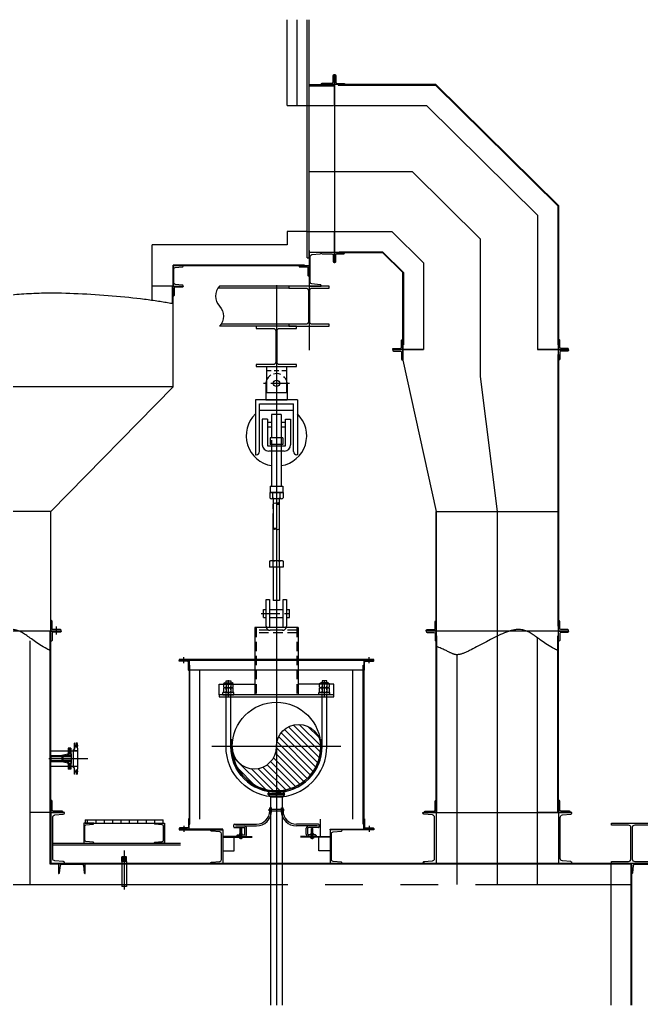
# Model space of a CAD drawing. Header units: millimetres. Extents: x 0 to 134087, y -49114 to 20834.
# Drawn here: x 43275 to 43854, y -40377 to -39459 of the extents above; entities that cross this region are included whole.
import ezdxf

# ---------------------------------------------------------------- set-up
doc = ezdxf.new("R2010")
doc.units = ezdxf.units.MM
doc.header["$LTSCALE"] = 35
for name, pattern in [('CENTER', [7, 4, -1, 1, -1]), ('JNK-CENTER', [34, 30, -1.5, 1, -1.5]), ('JNK-HIDDEN', [3, 2, -1]), ('JNK-PHANTOM', [15, 10, -1, 1, -1, 1, -1]), ('PHA', [30, 20, -2, 2, -2, 2, -2])]:
    doc.linetypes.add(name, pattern=pattern)
for name, color, linetype in [('C', 1, 'CENTER'), ('CEN-R', 1, 'JNK-CENTER'), ('CON-C', 4, 'Continuous'), ('CON-G', 3, 'Continuous'), ('CON-W', 7, 'Continuous'), ('CON-Y', 2, 'Continuous'), ('CONT-Y', 2, 'Continuous'), ('Dim-W', 7, 'Continuous'), ('HID-Y', 2, 'JNK-HIDDEN'), ('MIS-B', 5, 'Continuous'), ('PAN-W', 6, 'PHA'), ('PHA-M', 6, 'JNK-PHANTOM'), ('PHA-W', 7, 'JNK-PHANTOM'), ('REF-R', 2, 'JNK-PHANTOM'), ('rev-1', 2, 'Continuous'), ('STL-OBJT', 7, 'Continuous'), ('TITLE', 7, 'Continuous')]:
    doc.layers.add(name, color=color, linetype=linetype)
doc.layers.add('CONT-G', color=3, linetype='Continuous', lineweight=25)

# ---------------------------------------------------------------- blocks, each defined once
blk = doc.blocks.new('pipesece')
at = {"layer": 'CON-W'}
blk.add_lwpolyline([(0.5, 0, 0.44), (0, 0, -0.44), (-0.5, 0, -0.44), (0, 0)], format="xyb", dxfattribs=at)
blk.add_lwpolyline([(-0.45, 0, 0.31383), (0, 0, 0.31383)], format="xyb", close=True, dxfattribs=at)
blk = doc.blocks.new('A$C59B53160')
at = {"layer": 'PHA-M'}
for p, q in [((-23.6, 235.8, -596.2), (-23.6, 659.9, -596.2)), ((23.6, 235.8, -596.2), (23.6, 659.9, -596.2)), ((-50.8, 229.2, -596.2), (-50.8, 186.1, -596.2)), ((38.4, 235.8, -596.2), (-38.4, 235.8, -596.2)), ((-23.7, 186.1, -596.2), (-23.7, 229.2, -596.2)), ((23.7, 186.1, -596.2), (23.7, 229.2, -596.2)), ((50.8, 229.2, -596.2), (50.8, 186.1, -596.2)), ((-50.8, 186.1, -596.2), (50.8, 186.1, -596.2)), ((-23.7, 186.1, -596.2), (-23.7, -63.4, -596.2)), ((23.7, 186.1, -596.2), (23.7, -63.4, -596.2)), ((-23.7, -63.4, -596.2), (23.7, -63.4, -596.2))]:
    blk.add_line(p, q, dxfattribs=at)
for centre, radius, start, end in [((-37.3, 218.6, -596.2), 17.2, 38.08711, 141.91289), ((0, 189.6, -596.2), 46.2, 59.10912, 120.89088), ((37.3, 218.6, -596.2), 17.2, 38.08711, 141.91289)]:
    blk.add_arc(centre, radius, start, end, dxfattribs=at)
at = {"layer": 'PHA-W', "xscale": 47.25751289335312, "yscale": 47.25751289335312, "zscale": 47.25751289335312}
blk.add_blockref('pipesece', (0, 659.9, -596.2), dxfattribs=at)
blk = doc.blocks.new('pipesec')
at = {"layer": 'CON-W'}
for p, q in [((0.121, 0.485), (0.485, 0.121)), ((0.244, 0.437), (0.437, 0.244)), ((0.248, 0.284), (0.499, 0.033)), ((0.23, 0.153), (0.489, -0.105)), ((0.247, 0.211), (0.498, -0.041)), ((0.012, 0), (0.36, -0.347)), ((0.075, 0.011), (0.394, -0.308)), ((0.126, 0.034), (0.425, -0.264)), ((0.169, 0.066), (0.451, -0.216)), ((0.204, 0.105), (0.473, -0.163)), ((-0.193, -0.092), (0.181, -0.466)), ((-0.156, -0.055), (0.232, -0.443)), ((-0.111, -0.026), (0.279, -0.415)), ((-0.056, -0.006), (0.321, -0.383)), ((-0.243, -0.191), (0.063, -0.496)), ((-0.223, -0.136), (0.125, -0.484)), ((-0.25, -0.258), (-0.008, -0.5)), ((-0.227, -0.355), (-0.105, -0.477))]:
    blk.add_line(p, q, dxfattribs=at)
blk.add_lwpolyline([(0, 0.5, -1), (0, 0, 1), (0, -0.5, 1)], format="xyb", dxfattribs=at)
blk = doc.blocks.new('A$C3B5754AF')
at = {"layer": 'CON-G'}
for p, q in [((-81.1, 32), (-27.5, 32)), ((-72.3, 28.6), (-72.3, -0.6)), ((-36.3, 28.6), (-36.3, -0.6)), ((-81.1, -4), (-27.5, -4)), ((-81.1, -4), (-27.5, -4)), ((-81.1, -40), (-27.5, -40)), ((-72.3, -7.4), (-72.3, -36.6)), ((-36.3, -7.4), (-36.3, -36.6))]:
    blk.add_line(p, q, dxfattribs=at)
for points in [[(-18.3, 28.6, 0.372659), (-36.3, 28.6, 0.186242), (-72.3, 28.6, 0.372659), (-90.3, 28.6), (-90.3, -0.6, 0.372659), (-72.3, -0.6, 0.186242), (-36.3, -0.6, 0.372659), (-18.3, -0.6)], [(-18.3, -7.4, 0.372659), (-36.3, -7.4, 0.186242), (-72.3, -7.4, 0.372659), (-90.3, -7.4), (-90.3, -36.6, 0.372659), (-72.3, -36.6, 0.186242), (-36.3, -36.6, 0.372659), (-18.3, -36.6)]]:
    blk.add_lwpolyline(points, format="xyb", close=True, dxfattribs=at)
blk = doc.blocks.new('A$C4ECB5571')
at = {"layer": 'CON-W', "color": 3}
for p, q in [((140, 128), (-188, 128)), ((-188, 64), (-188, 128)), ((-188, 64), (140, 64)), ((140, 64), (140, 128))]:
    blk.add_line(p, q, dxfattribs=at)
blk.add_lwpolyline([(-96, 416), (-96, 480), (48, 480), (48, 416)], dxfattribs=at)
at = {"layer": 'Dim-W', "color": 1}
for p, q in [((-24, 0), (-24, 501)), ((-24, 56), (-24, 480))]:
    blk.add_line(p, q, dxfattribs=at)
at = {"layer": 'HID-Y', "color": 2}
for points in [[(-96, 0), (-96, 320)], [(48, 0), (48, 320)]]:
    blk.add_lwpolyline(points, dxfattribs=at)
at = {"layer": 'CON-W', "xscale": 4, "yscale": 4, "zscale": 4}
blk.add_blockref('A$C3B5754AF', (193, 288), dxfattribs=at)
blk = doc.blocks.new('A$C2FB86E72')
at = {"layer": 'C'}
blk.add_line((-114.5, 991.2), (119.8, 991.2), dxfattribs=at)
at = {"layer": 'CEN-R'}
for p, q in [((0, 1089.2), (0, -530.2)), ((480.2, 0), (-480.2, 0))]:
    blk.add_line(p, q, dxfattribs=at)
at = {"layer": 'CON-G'}
for p, q in [((-427.7, 386.2), (-427.7, 466.2)), ((427.7, 386.2), (-427.7, 386.2)), ((-427.7, 386.2), (-427.7, 370.2)), ((-427.7, 370.2), (427.7, 370.2)), ((427.7, 370.2), (427.7, 386.2)), ((-330.2, 50), (-339.7, 50)), ((-339.7, 0), (-339.7, 50)), ((-330.2, 0), (-330.2, 50)), ((339.7, 50), (330.2, 50)), ((330.2, 50), (330.2, 0))]:
    blk.add_line(p, q, dxfattribs=at)
for points in [[(0, -375.7, -0.414214), (-375.7, 0), (-375.7, 370.2)], [(0, -339.7, -0.414214), (-339.7, 0), (-339.7, 370.2)], [(0, -339.7, 0.414214), (339.7, 0), (339.7, 370.2)], [(0, -375.7, 0.414214), (375.7, 0), (375.7, 370.2)]]:
    blk.add_lwpolyline(points, format="xyb", dxfattribs=at)
blk.add_circle((0, 0), 330.2, dxfattribs=at)
for radius in [339.7, 330.2]:
    blk.add_arc((0, 0), radius, 180, 0, dxfattribs=at)
at = {"layer": 'CON-W', "color": 3}
for p, q in [((-427.7, 466.2), (-162, 466.2)), ((427.7, 466.2), (161.9, 466.2)), ((427.7, 386.2), (427.7, 466.2))]:
    blk.add_line(p, q, dxfattribs=at)
at = {"layer": 'CONT-G'}
for p, q in [((-162, 886.2), (-162, 386.2)), ((161.9, 886.2), (-162, 886.2)), ((161.9, 886.2), (161.9, 386.2))]:
    blk.add_line(p, q, dxfattribs=at)
at = {"layer": 'HID-Y', "color": 2}
for p, q in [((-151.6, 886.2), (-151.6, 386.2)), ((151.6, 886.2), (151.6, 386.2)), ((151.6, 866.2), (-151.6, 866.2)), ((151.6, 846.2), (-151.6, 846.2))]:
    blk.add_line(p, q, dxfattribs=at)
at = {"layer": 'MIS-B', "color": 4}
blk.add_line((339.7, 0), (339.7, 50), dxfattribs=at)
at = {"layer": 'PAN-W'}
for p, q in [((-96.9, 1021.2), (-76.9, 1021.2)), ((-96.9, 961.2), (-96.9, 1021.2)), ((-96.9, 961.2), (-76.9, 961.2)), ((-52.9, 1021.2), (50, 1021.2)), ((-52.9, 961.2), (50, 961.2)), ((74, 1021.2), (96.9, 1021.2)), ((74, 961.2), (96.9, 961.2)), ((96.9, 961.2), (96.9, 1021.2))]:
    blk.add_line(p, q, dxfattribs=at)
blk.add_lwpolyline([(-52.9, 896.2, 0.414214), (-46.9, 890.2), (44, 890.2, 0.414214), (50, 896.2), (50, 1096.2), (74, 1096.2), (74, 896.2, -0.414214), (44, 866.2), (-46.9, 866.2, -0.414214), (-76.9, 896.2), (-76.9, 1096.2), (-52.9, 1096.2)], format="xyb", close=True, dxfattribs=at)
at = {"xscale": -660.4, "yscale": 660.4, "zscale": 660.4, "rotation": 90}
blk.add_blockref('pipesec', (0, 0), dxfattribs=at)
at = {"layer": 'CON-W', "yscale": 0.25, "zscale": 0.25}
for p, xscale in [((-351.7, 370.2), 0.25), ((351.7, 370.2), -0.25)]:
    blk.add_blockref('A$C4ECB5571', p, dxfattribs=dict(at, xscale=xscale))
blk = doc.blocks.new('SP-FE2')
at = {"color": 1, "linetype": 'CENTER'}
blk.add_line((97.4, -104.1), (-97.6, -104.1), dxfattribs=at)
at = {"layer": 'CEN-R'}
blk.add_line((0, 58), (0, -1229), dxfattribs=at)
at = {"layer": 'CON-Y'}
blk.add_circle((-0.1, -104.1), 23.8, dxfattribs=at)
for start, end in [(133.81816, 260.83148), (279.1699, 46.18184)]:
    blk.add_arc((0, -494.1), 225.5, start, end, dxfattribs=at)
at = {"layer": 'CONT-Y'}
for p, q in [((-75, 20.9), (-75, -173)), ((-75, 20.9), (75, 20.9)), ((75, 20.9), (75, -173)), ((-40.3, -11.3), (-75, -11.3)), ((18.1, -11.3), (-17.5, -11.3)), ((75, -11.3), (40, -11.3)), ((-79.5, -110.9), (-79.5, -226.9)), ((79.5, -110.9), (79.5, -226.9)), ((-75, -173), (75, -173)), ((156.1, -226.9), (-156.1, -226.9)), ((-156.1, -226.9), (-156.1, -635.6)), ((-127.4, -255.9), (127.4, -255.9)), ((-127.4, -611.6), (-127.4, -255.9)), ((-79.5, -226.9), (79.5, -226.9)), ((127.4, -611.6), (127.4, -255.9)), ((156.1, -226.9), (156.1, -635.6)), ((-127.4, -303.9), (127.4, -303.9)), ((35.9, -336.4), (-35.9, -336.4)), ((-35.9, -336.4), (-35.9, -510.3)), ((35.9, -336.4), (35.9, -510.3)), ((-105.8, -370.1), (-105.8, -561)), ((-66.7, -370.1), (-105.8, -370.1)), ((-66.7, -370.1), (-66.7, -569.1)), ((-66.7, -394), (-35.9, -394)), ((-66.7, -427.5), (-35.9, -427.5)), ((35.9, -394), (66.7, -394)), ((35.9, -427.5), (66.7, -427.5)), ((66.7, -569.1), (66.7, -370.1)), ((66.7, -370.1), (105.8, -370.1)), ((105.8, -370.1), (105.8, -561)), ((47.9, -510.3), (-47.9, -510.3)), ((-47.9, -510.3), (-47.9, -558.2)), ((35.9, -499), (35.9, -869)), ((47.9, -510.3), (47.9, -558.2)), ((-66.7, -569.1), (66.7, -569.1)), ((47.9, -558.2), (-47.9, -558.2)), ((-35.9, -526.6), (-35.9, -869)), ((-35.9, -558.2), (-35.9, -569.1)), ((35.9, -558.2), (35.9, -569.1)), ((-156.1, -635.6), (-151.4, -635.6)), ((57.9, -608.9), (-57.9, -608.9)), ((-35.9, -608.9), (-35.9, -869)), ((35.9, -608.9), (35.9, -869)), ((156.1, -635.6), (151.4, -635.6)), ((-47.9, -869), (47.9, -869)), ((-47.9, -869), (-47.9, -916.9)), ((47.9, -869), (47.9, -916.9)), ((49, -916.9), (-49, -916.9)), ((-49, -916.9), (-49, -957.6)), ((-47.9, -916.9), (47.9, -916.9)), ((-27, -957.6), (-27, -916.9)), ((27, -957.6), (27, -916.9)), ((49, -916.9), (49, -957.6)), ((38, -963.2), (-38, -963.2)), ((25.6, -963.2), (-25.6, -963.2)), ((-22.2, -1186.9), (-22.2, -963.2)), ((22.2, -1186.9), (22.2, -963.2))]:
    blk.add_line(p, q, dxfattribs=at)
for centre, radius, start, end in [((0, -110.9), 79.5, 146.99817, 180), ((0, -110.9), 79.5, 122.59536, 146.99817), ((0, -110.9), 79.5, 66.30972, 106.00822), ((0, -110.9), 79.5, 33.00183, 46.57738), ((0, -110.9), 79.5, 0, 33.00183), ((-57.9, -561), 47.9, 180, 270), ((57.9, -561), 47.9, 270, 0), ((-151.4, -611.6), 24, 270, 0), ((151.4, -611.6), 24, 180, 270), ((-38, -949.6), 13.6, 216.07813, 323.92187), ((0, -894.9), 68.3, 246.67488, 293.32512), ((38, -949.6), 13.6, 216.07813, 323.92187)]:
    blk.add_arc(centre, radius, start, end, dxfattribs=at)
blk.add_ellipse((-11.1, -1186.9), major_axis=(-11.1, 0), ratio=0.480082, dxfattribs=at)
blk.add_ellipse((11.1, -1186.9), major_axis=(11.1, 0), ratio=0.480082, start_param=3.141593, end_param=6.283185, dxfattribs=at)
blk = doc.blocks.new('A$C1C12395C')
at = {"layer": 'CEN-R'}
blk.add_line((0, 0), (0, 44.4), dxfattribs=at)
at = {"layer": 'CONT-G'}
for p, q in [((-61.1, 24.3), (-46.8, 44.4)), ((-61.1, 19.3), (-61.1, 24.3)), ((-61.1, 24.3), (61.1, 24.3)), ((-61.1, 19.3), (61.1, 19.3)), ((-61.1, 19.3), (-51, 5)), ((-44.4, 0), (-51, 5)), ((-51, 5), (51, 5)), ((-46.8, 44.4), (46.8, 44.4)), ((-44.4, 0), (44.4, 0)), ((44.4, 0), (51, 5)), ((61.1, 24.3), (46.8, 44.4)), ((61.1, 19.3), (51, 5)), ((61.1, 19.3), (61.1, 24.3))]:
    blk.add_line(p, q, dxfattribs=at)
blk = doc.blocks.new("4'' O2")
at = {"layer": 'CEN-R'}
blk.add_line((275.61, 0), (0, 0), dxfattribs=at)
at = {"layer": 'CON-Y'}
for p, q in [((176, 71.15), (176, 114.5)), ((176, 114.5), (176, 71.95)), ((200, -78.6), (200, 78.6)), ((200, -78.6), (200, 78.6)), ((200, 57.15), (0, 57.15)), ((167, -67.45), (167, 67.45)), ((171.5, 67.45), (167, 67.45)), ((200, 58.05), (167, 58.05)), ((200, -57.15), (0, -57.15)), ((200, -58.05), (167, -58.05)), ((171.5, -67.45), (167, -67.45)), ((176, -114.5), (176, -71.95)), ((200, -78.6), (198.4, -78.6)), ((198.4, -114.5), (198.4, -78.6))]:
    blk.add_line(p, q, dxfattribs=at)
for centre, start, end in [((171.5, 71.95), 270, 0), ((171.5, -71.95), 0, 90)]:
    blk.add_arc(centre, 4.5, start, end, dxfattribs=at)
at = {"layer": 'HID-Y', "ltscale": 0.2}
for p, q in [((203, 95.25), (173, 95.25)), ((198.4, 114.5), (176, 114.5)), ((198.4, 104.75), (176, 104.75)), ((198.4, 85.75), (176, 85.75)), ((198.4, 78.6), (198.4, 114.5)), ((200, 78.6), (198.4, 78.6)), ((203, -95.25), (173, -95.25)), ((198.4, -85.75), (176, -85.75)), ((198.4, -104.75), (176, -104.75)), ((198.4, -114.5), (176, -114.5))]:
    blk.add_line(p, q, dxfattribs=at)
for points in [[(198.4, 85.75), (198.4, 104.75), (176, 85.75), (176, 104.75)], [(198.4, -104.75), (198.4, -85.75), (176, -104.75), (176, -85.75)]]:
    blk.add_solid(points, dxfattribs=at)
blk = doc.blocks.new('N-FLG SIDE 1.00 300 WNRF')
at = {"layer": 'CEN-R'}
for p, q in [((-44.5, 2), (-44.5, -19.5)), ((0, 21.8), (0, -163.5)), ((44.5, 2), (44.5, -19.5))]:
    blk.add_line(p, q, dxfattribs=at)
at = {"layer": 'CON-Y'}
for p, q in [((-25.4, 0), (-25.4, -1.6)), ((-25.4, 0), (25.4, 0)), ((-13.3, 0), (-13.3, -61.9)), ((13.3, 0), (13.3, -61.9)), ((25.4, 0), (25.4, -1.6)), ((-62, -1.6), (-62, -17.5)), ((-62, -1.6), (-25.4, -1.6)), ((-62, -17.5), (-30.5, -17.5)), ((-54, -1.6), (-54, -17.5)), ((-34.9, -1.6), (-34.9, -17.5)), ((-26.1, -21), (-16.8, -61.9)), ((-16.8, -61.9), (16.8, -61.9)), ((26.1, -21), (16.8, -61.9)), ((25.4, -1.6), (62, -1.6)), ((30.5, -17.5), (62, -17.5)), ((35, -1.6), (35, -17.5)), ((54, -1.6), (54, -17.5)), ((62, -1.6), (62, -17.5)), ((-16.7, -150), (16.7, -150))]:
    blk.add_line(p, q, dxfattribs=at)
blk.add_lwpolyline([(-16.7, -150), (-16.7, -61.9), (16.7, -61.9), (16.7, -150)], dxfattribs=at)
for centre, start, end in [((-30.5, -22), 12.87675, 90), ((30.5, -22), 90, 167.12325)]:
    blk.add_arc(centre, 4.5, start, end, dxfattribs=at)
blk = doc.blocks.new('A$C3C2347C1')
at = {"layer": 'CON-G'}
blk.add_blockref('N-FLG SIDE 1.00 300 WNRF', (0, 150), dxfattribs=at)
blk = doc.blocks.new('N-FLG SIDE 1.50 300 WNRF')
at = {"layer": 'CEN-R'}
for p, q in [((-57.1, 3), (-57.1, -27)), ((0, 15), (0, -166)), ((57.2, 3), (57.2, -27))]:
    blk.add_line(p, q, dxfattribs=at)
at = {"layer": 'CON-G'}
blk.add_line((-24.2, -68.3), (24.2, -68.3), dxfattribs=at)
at = {"layer": 'CON-Y'}
for p, q in [((-36.5, 0), (-36.5, -1.6)), ((-36.5, 0), (36.5, 0)), ((-20.4, 0), (-20.4, -68.3)), ((20.5, 0), (20.5, -68.3)), ((36.5, 0), (36.5, -1.6)), ((-78, -1.6), (-36.5, -1.6)), ((-78, -1.6), (-78, -21)), ((-78, -21), (-38.5, -21)), ((-68.1, -1.6), (-68.1, -21)), ((-46.1, -1.6), (-46.1, -21)), ((-34.2, -24.5), (-24.2, -68.3)), ((-24.2, -68.3), (24.2, -68.3)), ((-24.2, -150), (-24.2, -68.3)), ((34.2, -24.5), (24.2, -68.3)), ((24.2, -68.3), (24.2, -150)), ((36.5, -1.6), (78, -1.6)), ((38.5, -21), (78, -21)), ((46.2, -1.6), (46.2, -21)), ((68.2, -1.6), (68.2, -21)), ((78, -1.6), (78, -21)), ((-24.2, -150), (24.2, -150))]:
    blk.add_line(p, q, dxfattribs=at)
for centre, start, end in [((-38.5, -25.5), 12.86184, 90), ((38.5, -25.5), 90, 167.13816)]:
    blk.add_arc(centre, 4.5, start, end, dxfattribs=at)
blk = doc.blocks.new('A$C0E694495')
at = {"layer": 'CON-G'}
blk.add_blockref('N-FLG SIDE 1.50 300 WNRF', (0, 150), dxfattribs=at)
blk = doc.blocks.new('seal boots-1')
at = {"layer": 'CEN-R'}
for p, q in [((-265, -146.2), (-265, -233.6)), ((265, -146.2), (265, -233.6))]:
    blk.add_line(p, q, dxfattribs=at)
at = {"layer": 'CON-C'}
for p, q in [((-55, -22.9), (-55, -10.4)), ((-55, -10.4), (55, -10.4)), ((-55, -22.9), (55, -22.9)), ((55, -22.9), (55, -10.4))]:
    blk.add_line(p, q, dxfattribs=at)
at = {"layer": 'CON-G'}
for p, q in [((-49, -23), (-49, 0)), ((-36.5, 0), (-49, 0)), ((-36.5, -35.5), (-36.5, 0)), ((36.5, -35.5), (36.5, 0)), ((36.5, 0), (49, 0)), ((49, -23), (49, 0)), ((-318, -143), (-318, -128)), ((-313, -123), (-149, -123)), ((-305.5, -135.5), (-149, -135.5)), ((313, -123), (149, -123)), ((305.5, -135.5), (149, -135.5)), ((318, -143), (318, -128)), ((-260, -214.9), (-400, -214.9)), ((-313, -148), (-240, -148)), ((-290, -202.4), (-240, -202.4)), ((-272.4, -192.4), (-257.6, -192.4)), ((-272.4, -202.4), (-257.6, -202.4)), ((-260, -155.9), (-270, -155.9)), ((-270, -193.3), (-270, -201.5)), ((-260, -193.3), (-260, -201.5)), ((-235, -197.4), (-235, -153)), ((-222.5, -197.4), (-222.5, -153)), ((222.5, -197.4), (222.5, -153)), ((235, -197.4), (235, -153)), ((313, -148), (240, -148)), ((290, -202.4), (240, -202.4)), ((272.4, -192.4), (257.6, -192.4)), ((272.4, -202.4), (257.6, -202.4)), ((260, -155.9), (270, -155.9)), ((260, -193.3), (260, -201.5)), ((260, -214.9), (400, -214.9)), ((270, -193.3), (270, -201.5)), ((-257.6, -226.9), (-272.4, -226.9)), ((257.6, -226.9), (272.4, -226.9))]:
    blk.add_line(p, q, dxfattribs=at)
for points in [[(-400, -219.9), (-180, -219.9)], [(-400, -319.9), (-315, -319.9), (-315, -219.9)], [(-270, -226), (-270, -155.9), (-269, -154.9), (-261, -154.9), (-260, -155.9), (-260, -226)], [(400, -219.9), (180, -219.9)], [(270, -226), (270, -155.9), (269, -154.9), (261, -154.9), (260, -155.9), (260, -226)], [(400, -319.9), (315, -319.9), (315, -219.9)]]:
    blk.add_lwpolyline(points, dxfattribs=at)
for points in [[(-295, -207.4), (-295, -209.9, 0.414214), (-290, -214.9), (-180, -214.9)], [(295, -207.4), (295, -209.9, -0.414214), (290, -214.9), (180, -214.9)]]:
    blk.add_lwpolyline(points, format="xyb", dxfattribs=at)
for points in [[(-255, -193.3, 0.372659), (-260, -193.3, 0.186242), (-270, -193.3, 0.372659), (-275, -193.3), (-275, -201.5, 0.372659), (-270, -201.5, 0.186242), (-260, -201.5, 0.372659), (-255, -201.5)], [(-275, -226, 0.372659), (-270, -226, 0.186242), (-260, -226, 0.372659), (-255, -226), (-255, -219.9), (-275, -219.9)], [(255, -193.3, -0.372659), (260, -193.3, -0.186242), (270, -193.3, -0.372659), (275, -193.3), (275, -201.5, -0.372659), (270, -201.5, -0.186242), (260, -201.5, -0.372659), (255, -201.5)], [(275, -226, -0.372659), (270, -226, -0.186242), (260, -226, -0.372659), (255, -226), (255, -219.9), (275, -219.9)]]:
    blk.add_lwpolyline(points, format="xyb", close=True, dxfattribs=at)
at = {"layer": 'CON-G', "color": 7}
for points in [[(-270, -216.6), (-269, -214.9), (-269, -154.9)], [(-260, -216.6), (-261, -214.9), (-261, -154.9)], [(260, -216.6), (261, -214.9), (261, -154.9)], [(270, -216.6), (269, -214.9), (269, -154.9)]]:
    blk.add_lwpolyline(points, dxfattribs=at)
at = {"layer": 'CON-G'}
for centre, radius, start, end in [((-149, -23), 100, 270, 0), ((-149, -23), 112.5, 270, 0), ((149, -23), 112.5, 180, 270), ((149, -23), 100, 180, 270), ((-313, -128), 5, 90, 180), ((-313, -143), 5, 180, 270), ((-240, -153), 17.5, 0, 90), ((240, -153), 17.5, 90, 180), ((313, -128), 5, 0, 90), ((313, -143), 5, 270, 0), ((-290, -207.4), 5, 90, 180), ((-240, -153), 5, 0, 90), ((-240, -197.4), 5, 270, 0), ((-240, -197.4), 17.5, 270, 0), ((240, -197.4), 17.5, 180, 270), ((240, -153), 5, 90, 180), ((240, -197.4), 5, 180, 270), ((290, -207.4), 5, 0, 90)]:
    blk.add_arc(centre, radius, start, end, dxfattribs=at)
at = {"layer": 'CONT-G'}
for points in [[(-400, -164.9), (-400, -414.9), (-490, -414.9), (-490, -411.9, -0.388879), (-483.6, -404.9), (-421.8, -399.5, 0.388879), (-409, -385.5), (-409, -194.3, 0.388879), (-421.8, -180.3), (-483.6, -174.9, -0.388879), (-490, -167.9), (-490, -164.9)], [(400, -164.9), (400, -414.9), (490, -414.9), (490, -411.9, 0.388879), (483.6, -404.9), (421.8, -399.5, -0.388879), (409, -385.5), (409, -194.3, -0.388879), (421.8, -180.3), (483.6, -174.9, 0.388879), (490, -167.9), (490, -164.9)]]:
    blk.add_lwpolyline(points, format="xyb", close=True, dxfattribs=at)
at = {"layer": 'PHA-M'}
blk.add_line((325, -84.9), (325, -214.9), dxfattribs=at)

msp = doc.modelspace()

# ---------------------------------------------------------------- hatches: boundary and pattern name
at = {"layer": 'Dim-W'}
h = msp.add_hatch(dxfattribs=at)
h.set_pattern_fill('ANSI31', color=256, scale=62.5, angle=45)
h.set_pattern_definition([(90, (20393.024, -43119.164), (-7.8125, 1e-15), [])])
h.paths.add_polyline_path([(43336.0448, -40204.1373), (43408.5448, -40204.1373), (43408.5448, -40207.2623), (43336.0448, -40207.2623)])

# ---------------------------------------------------------------- linework, layer by layer
at = {"layer": 'CEN-R'}
for p, q in [((43640.9091, -39601.0123), (43544.5448, -39601.0123)), ((43640.9091, -39601.0123), (43704.2948, -39663.5797)), ((43704.2948, -39791.3873), (43704.2948, -39663.5797)), ((43544.5448, -39674.031), (43544.5448, -39767.0652)), ((43514.1698, -39706.5123), (43514.1698, -40063.3873)), ((43514.1698, -39744.0123), (43514.1698, -40063.3873)), ((43719.9198, -39917.2623), (43704.2948, -39791.3873)), ((43719.9198, -40264.2623), (43719.9198, -39917.2623)), ((43719.9198, -40264.2623), (43719.9198, -40009.3873)), ((43427.9198, -40058.3873), (43427.9198, -40052.8873)), ((43600.4198, -40058.3873), (43600.4198, -40052.8873)), ((43514.1698, -40075.9906), (43514.1698, -40196.0406)), ((43574.1948, -40136.0156), (43454.1448, -40136.0156)), ((43514.1698, -40182.8469), (43514.1698, -40376.8135)), ((43427.9198, -40209.8873), (43427.9198, -40215.3873)), ((43600.4198, -40209.8873), (43600.4198, -40215.3873)), ((43372.2948, -40232.8148), (43372.2948, -40269.1564))]:
    msp.add_line(p, q, dxfattribs=at)
at = {"layer": 'CON-G'}
for p, q in [((43542.9198, -39681.0123), (43542.9198, -39459.3319)), ((43544.5448, -39681.0123), (43544.5448, -39459.3319)), ((43571.5448, -39519.7623), (43571.5448, -39520.3873)), ((43571.5448, -39520.3873), (43662.4328, -39520.3873)), ((43577.6698, -39519.7623), (43662.6893, -39519.7623)), ((43662.4328, -39520.3873), (43776.1698, -39632.656)), ((43662.6893, -39519.7623), (43776.7948, -39632.3948)), ((43776.1698, -39632.656), (43776.1698, -39762.0123)), ((43776.7948, -39632.3948), (43776.7948, -39766.3873)), ((43572.6698, -39675.3873), (43572.6698, -39676.0123)), ((43572.6698, -39675.3873), (43613.0536, -39675.3873)), ((43612.7948, -39676.0123), (43577.6698, -39676.0123)), ((43631.7948, -39694.7623), (43612.7948, -39676.0123)), ((43613.0536, -39675.3873), (43632.4198, -39694.5034)), ((43540.1698, -39687.7623), (43417.9198, -39687.7623)), ((43417.9198, -39707.2623), (43417.9198, -39687.7623)), ((43544.5448, -39688.5123), (43426.4139, -39688.5123)), ((43540.1698, -39687.7623), (43510.2948, -39687.7623)), ((43544.5448, -39688.5123), (43510.2948, -39688.5123)), ((43631.7948, -39766.3873), (43631.7948, -39694.7623)), ((43632.4198, -39694.5034), (43632.4198, -39762.0123)), ((43417.9198, -39707.2623), (43417.2948, -39707.2623)), ((43417.2948, -39723.6718), (43417.2948, -39707.2623)), ((43417.9198, -39707.2623), (43417.2948, -39707.2623)), ((43417.9198, -39801.0123), (43417.9198, -39707.2623)), ((43525.7948, -39707.2623), (43461.1812, -39707.2623)), ((43525.7948, -39709.1373), (43459.6874, -39709.1373)), ((43525.7948, -39744.7623), (43461.1812, -39744.7623)), ((43525.7948, -39742.8873), (43462.675, -39742.8873)), ((43632.4198, -39762.0123), (43631.7948, -39762.0123)), ((43776.1698, -39762.0123), (43776.7948, -39762.0123)), ((43776.1698, -39771.1373), (43776.7948, -39771.1373)), ((43631.7948, -39776.1373), (43663.0448, -39917.2623)), ((43417.9198, -39801.0123), (43076.6698, -39801.0123)), ((43304.1698, -39917.2623), (43417.9198, -39801.0123)), ((43304.1698, -39917.2623), (43190.4198, -39917.2623)), ((43304.1698, -40245.5123), (43304.1698, -39917.2623)), ((43663.0448, -40028.1373), (43663.0448, -39917.2623)), ((43663.0448, -39917.2623), (43776.7948, -39917.2623)), ((43304.1698, -40028.5123), (43190.4198, -40028.5123)), ((43303.5448, -40245.5123), (43303.5448, -40028.5123)), ((43309.1698, -40024.3353), (43309.1698, -40031.695)), ((43663.0448, -40023.7623), (43663.6698, -40023.7623)), ((43776.7948, -40028.5123), (43663.0448, -40028.5123)), ((43776.7948, -40023.7623), (43776.1698, -40023.7623)), ((43663.0448, -40032.8873), (43663.6698, -40032.8873)), ((43663.0448, -40197.2623), (43663.0448, -40032.8873)), ((43663.6698, -40197.2623), (43663.6698, -40032.8873)), ((43776.1698, -40197.2623), (43776.1698, -40032.8873)), ((43776.7948, -40032.8873), (43776.1698, -40032.8873)), ((43776.7948, -40197.2623), (43776.7948, -40032.8873)), ((43305.7948, -40226.0123), (43424.9198, -40226.0123)), ((43305.7948, -40227.3248), (43424.9198, -40227.3248)), ((43374.3885, -40238.5123), (43370.201, -40238.5123)), ((43370.201, -40242.8873), (43370.201, -40238.5123)), ((43374.3885, -40242.8873), (43374.3885, -40238.5123)), ((43844.9198, -40244.7623), (43303.5448, -40244.7623)), ((43844.9198, -40245.5123), (43303.5448, -40245.5123)), ((43316.6698, -40244.7623), (43316.6698, -40243.3373)), ((43370.201, -40242.8873), (43370.201, -40266.1373)), ((43374.3885, -40242.8873), (43370.201, -40242.8873)), ((43374.3885, -40242.8873), (43374.3885, -40266.1373)), ((43651.7948, -40244.7623), (43651.7948, -40243.3373)), ((43789.2948, -40244.7623), (43789.2948, -40243.3373)), ((43844.1698, -40244.7623), (43844.1698, -40376.8135)), ((43844.9198, -40244.7623), (43844.9198, -40376.8135)), ((43374.3885, -40266.1373), (43370.201, -40266.1373))]:
    msp.add_line(p, q, dxfattribs=at)
for points in [[(43568.2948, -39519.7623), (43568.2948, -39510.3873), (43568.6698, -39510.3873, -0.41421356), (43569.4198, -39511.1373), (43569.4198, -39517.5748, 0.41421356), (43570.4823, -39518.6373), (43576.9198, -39518.6373, -0.41421356), (43577.6698, -39519.3873), (43577.6698, -39519.7623)], [(43568.2948, -39676.0123), (43568.2948, -39685.3873), (43568.6698, -39685.3873, 0.41421356), (43569.4198, -39684.6373), (43569.4198, -39678.1998, -0.41421356), (43570.4823, -39677.1373), (43576.9198, -39677.1373, 0.41421356), (43577.6698, -39676.3873), (43577.6698, -39676.0123)], [(43417.9198, -39688.5123), (43417.9198, -39707.2623), (43427.2948, -39707.2623), (43427.2948, -39706.9596, 0.38887873), (43426.7242, -39706.337), (43419.8733, -39705.7376, -0.38887873), (43418.7323, -39704.4923), (43418.7323, -39691.2823, -0.38887873), (43419.8733, -39690.037), (43426.7242, -39689.4377, 0.38887873), (43427.2948, -39688.815), (43427.2948, -39688.5123)], [(43535.1698, -39688.5123), (43535.1698, -39688.9498, 0.41421356), (43535.7323, -39689.5123), (43542.6698, -39689.5123, -0.41421356), (43543.5448, -39690.3873), (43543.5448, -39697.3248, 0.41421356), (43544.1073, -39697.8873), (43544.5448, -39697.8873), (43544.5448, -39688.5123)], [(43427.2948, -39707.2623), (43427.2948, -39707.6998, -0.41421356), (43426.7323, -39708.2623), (43419.7948, -39708.2623, 0.41421356), (43418.9198, -39709.1373), (43418.9198, -39716.0748, -0.41421356), (43418.3573, -39716.6373), (43417.9198, -39716.6373), (43417.9198, -39707.2623)], [(43563.2948, -39744.7623), (43563.2948, -39742.8873), (43547.4198, -39742.8873, -0.41421356), (43545.1698, -39740.6373), (43545.1698, -39711.3873, -0.41421356), (43547.4198, -39709.1373), (43563.2948, -39709.1373), (43563.2948, -39707.2623), (43525.7948, -39707.2623), (43525.7948, -39709.1373), (43541.6698, -39709.1373, -0.41421356), (43543.9198, -39711.3873), (43543.9198, -39740.6373, -0.41421356), (43541.6698, -39742.8873), (43525.7948, -39742.8873), (43525.7948, -39744.7623)], [(43532.9198, -39782.2623), (43532.9198, -39780.3873), (43517.0448, -39780.3873, -0.41421356), (43514.7948, -39778.1373), (43514.7948, -39748.8873, -0.41421356), (43517.0448, -39746.6373), (43532.9198, -39746.6373), (43532.9198, -39744.7623), (43495.4198, -39744.7623), (43495.4198, -39746.6373), (43511.2948, -39746.6373, -0.41421356), (43513.5448, -39748.8873), (43513.5448, -39778.1373, -0.41421356), (43511.2948, -39780.3873), (43495.4198, -39780.3873), (43495.4198, -39782.2623)], [(43631.7948, -39766.3873), (43622.4198, -39766.3873), (43622.4198, -39766.0123, -0.41421356), (43623.1698, -39765.2623), (43629.6073, -39765.2623, 0.41421356), (43630.6698, -39764.1998), (43630.6698, -39757.7623, -0.41421356), (43631.4198, -39757.0123), (43631.7948, -39757.0123)], [(43776.7948, -39766.3873), (43786.1698, -39766.3873), (43786.1698, -39766.0123, 0.41421356), (43785.4198, -39765.2623), (43778.9823, -39765.2623, -0.41421356), (43777.9198, -39764.1998), (43777.9198, -39757.7623, 0.41421356), (43777.1698, -39757.0123), (43776.7948, -39757.0123)], [(43631.7948, -39766.7623), (43622.4198, -39766.7623), (43622.4198, -39767.1373, 0.41421356), (43623.1698, -39767.8873), (43629.6073, -39767.8873, -0.41421356), (43630.6698, -39768.9498), (43630.6698, -39775.3873, 0.41421356), (43631.4198, -39776.1373), (43631.7948, -39776.1373)], [(43776.7948, -39766.7623), (43786.1698, -39766.7623), (43786.1698, -39767.1373, -0.41421356), (43785.4198, -39767.8873), (43778.9823, -39767.8873, 0.41421356), (43777.9198, -39768.9498), (43777.9198, -39775.3873, -0.41421356), (43777.1698, -39776.1373), (43776.7948, -39776.1373)], [(43313.5448, -40028.1373), (43313.5448, -40027.6998, 0.41421356), (43312.9823, -40027.1373), (43306.0448, -40027.1373, -0.41421356), (43305.1698, -40026.2623), (43305.1698, -40019.3248, 0.41421356), (43304.6073, -40018.7623), (43304.1698, -40018.7623), (43304.1698, -40028.1373)], [(43663.0448, -40028.1373), (43653.6698, -40028.1373), (43653.6698, -40027.7623, -0.41421356), (43654.4198, -40027.0123), (43660.8573, -40027.0123, 0.41421356), (43661.9198, -40025.9498), (43661.9198, -40019.5123, -0.41421356), (43662.6698, -40018.7623), (43663.0448, -40018.7623)], [(43776.7948, -40028.1373), (43786.1698, -40028.1373), (43786.1698, -40027.7623, 0.41421356), (43785.4198, -40027.0123), (43778.9823, -40027.0123, -0.41421356), (43777.9198, -40025.9498), (43777.9198, -40019.5123, 0.41421356), (43777.1698, -40018.7623), (43776.7948, -40018.7623)], [(43313.5448, -40028.5123), (43313.5448, -40028.9498, -0.41421356), (43312.9823, -40029.5123), (43306.0448, -40029.5123, 0.41421356), (43305.1698, -40030.3873), (43305.1698, -40037.3248, -0.41421356), (43304.6073, -40037.8873), (43304.1698, -40037.8873), (43304.1698, -40028.5123)], [(43663.0448, -40028.5123), (43653.6698, -40028.5123), (43653.6698, -40028.8873, 0.41421356), (43654.4198, -40029.6373), (43660.8573, -40029.6373, -0.41421356), (43661.9198, -40030.6998), (43661.9198, -40037.1373, 0.41421356), (43662.6698, -40037.8873), (43663.0448, -40037.8873)], [(43776.7948, -40028.5123), (43786.1698, -40028.5123), (43786.1698, -40028.8873, -0.41421356), (43785.4198, -40029.6373), (43778.9823, -40029.6373, 0.41421356), (43777.9198, -40030.6998), (43777.9198, -40037.1373, -0.41421356), (43777.1698, -40037.8873), (43776.7948, -40037.8873)], [(43432.9198, -40055.7623), (43432.9198, -40065.1373), (43432.6698, -40065.1373, -0.41421356), (43432.1698, -40064.6373), (43432.1698, -40057.5748, 0.41421356), (43431.1073, -40056.5123), (43424.0448, -40056.5123, -0.41421356), (43423.5448, -40056.0123), (43423.5448, -40055.7623)], [(43595.4198, -40055.7623), (43595.4198, -40065.1373), (43595.6698, -40065.1373, 0.41421356), (43596.1698, -40064.6373), (43596.1698, -40057.5748, -0.41421356), (43597.2323, -40056.5123), (43604.2948, -40056.5123, 0.41421356), (43604.7948, -40056.0123), (43604.7948, -40055.7623)], [(43304.1698, -40197.2623), (43315.4198, -40197.2623), (43315.4198, -40197.0123, 0.41421356), (43314.5448, -40196.1373), (43306.5448, -40196.1373, -0.41421356), (43305.2948, -40194.8873), (43305.2948, -40186.8873, 0.41421356), (43304.4198, -40186.0123), (43304.1698, -40186.0123)], [(43663.0448, -40197.2623), (43651.7948, -40197.2623), (43651.7948, -40197.0123, -0.41421356), (43652.6698, -40196.1373), (43660.6698, -40196.1373, 0.41421356), (43661.9198, -40194.8873), (43661.9198, -40186.8873, -0.41421356), (43662.7948, -40186.0123), (43663.0448, -40186.0123)], [(43776.7948, -40197.2623), (43788.0448, -40197.2623), (43788.0448, -40197.0123, 0.41421356), (43787.1698, -40196.1373), (43779.1698, -40196.1373, -0.41421356), (43777.9198, -40194.8873), (43777.9198, -40186.8873, 0.41421356), (43777.0448, -40186.0123), (43776.7948, -40186.0123)], [(43304.1698, -40197.2623), (43304.1698, -40244.7623), (43316.6698, -40244.7623), (43316.6698, -40244.2064, 0.38887873), (43315.6428, -40243.0857), (43307.8487, -40242.4038, -0.38887873), (43305.7948, -40240.1623), (43305.7948, -40201.8623, -0.38887873), (43307.8487, -40199.6208), (43315.6428, -40198.9389, 0.38887873), (43316.6698, -40197.8182), (43316.6698, -40197.2623)], [(43432.9198, -40212.5123), (43432.9198, -40203.1373), (43432.6698, -40203.1373, 0.41421356), (43432.1698, -40203.6373), (43432.1698, -40210.6998, -0.41421356), (43431.1073, -40211.7623), (43424.0448, -40211.7623, 0.41421356), (43423.5448, -40212.2623), (43423.5448, -40212.5123)], [(43595.4198, -40212.5123), (43595.4198, -40203.1373), (43595.6698, -40203.1373, -0.41421356), (43596.1698, -40203.6373), (43596.1698, -40210.6998, 0.41421356), (43597.2323, -40211.7623), (43604.2948, -40211.7623, -0.41421356), (43604.7948, -40212.2623), (43604.7948, -40212.5123)], [(43663.0448, -40197.2623), (43663.0448, -40244.7623), (43650.5448, -40244.7623), (43650.5448, -40244.2064, -0.38887873), (43651.5717, -40243.0857), (43659.3659, -40242.4038, 0.38887873), (43661.4198, -40240.1623), (43661.4198, -40201.8623, 0.38887873), (43659.3659, -40199.6208), (43651.5717, -40198.9389, -0.38887873), (43650.5448, -40197.8182), (43650.5448, -40197.2623)], [(43776.7948, -40197.2623), (43776.7948, -40244.7623), (43789.2948, -40244.7623), (43789.2948, -40244.2064, 0.38887873), (43788.2678, -40243.0857), (43780.4737, -40242.4038, -0.38887873), (43778.4198, -40240.1623), (43778.4198, -40201.8623, -0.38887873), (43780.4737, -40199.6208), (43788.2678, -40198.9389, 0.38887873), (43789.2948, -40197.8182), (43789.2948, -40197.2623)], [(43334.7948, -40207.2623), (43334.7948, -40226.0123), (43344.1698, -40226.0123), (43344.1698, -40225.7096, 0.38887873), (43343.5992, -40225.087), (43336.7483, -40224.4876, -0.38887873), (43335.6073, -40223.2423), (43335.6073, -40210.0323, -0.38887873), (43336.7483, -40208.787), (43343.5992, -40208.1877, 0.38887873), (43344.1698, -40207.565), (43344.1698, -40207.2623)], [(43409.7948, -40207.2623), (43409.7948, -40226.0123), (43400.4198, -40226.0123), (43400.4198, -40225.7096, -0.38887873), (43400.9903, -40225.087), (43407.8412, -40224.4876, 0.38887873), (43408.9823, -40223.2423), (43408.9823, -40210.0323, 0.38887873), (43407.8412, -40208.787), (43400.9903, -40208.1877, -0.38887873), (43400.4198, -40207.565), (43400.4198, -40207.2623)], [(43826.1698, -40244.7623), (43826.1698, -40242.8873), (43842.0448, -40242.8873, 0.41421356), (43844.2948, -40240.6373), (43844.2948, -40211.3873, 0.41421356), (43842.0448, -40209.1373), (43826.1698, -40209.1373), (43826.1698, -40207.2623), (43863.6698, -40207.2623), (43863.6698, -40209.1373), (43847.7948, -40209.1373, 0.41421356), (43845.5448, -40211.3873), (43845.5448, -40240.6373, 0.41421356), (43847.7948, -40242.8873), (43863.6698, -40242.8873), (43863.6698, -40244.7623)]]:
    msp.add_lwpolyline(points, format="xyb", close=True, dxfattribs=at)
for points in [[(43776.1698, -39771.1373), (43776.1698, -39791.3473), (43776.1698, -40009.3473), (43776.1698, -40023.7623)], [(43776.7948, -39771.1373), (43776.7948, -39791.3873), (43776.7948, -40009.3873), (43776.7948, -40023.7623)]]:
    msp.add_lwpolyline(points, dxfattribs=at)
for points in [[(43604.7948, -40054.7623), (43423.5448, -40054.7623), (43423.5448, -40055.3873), (43604.7948, -40055.3873)], [(43432.9198, -40208.1373), (43433.5448, -40208.1373), (43433.5448, -40060.1373), (43432.9198, -40060.1373)], [(43595.4198, -40208.1373), (43594.7948, -40208.1373), (43594.7948, -40060.1373), (43595.4198, -40060.1373)], [(43464.1698, -40212.8873), (43423.5448, -40212.8873), (43423.5448, -40213.5123), (43464.1698, -40213.5123)], [(43564.1698, -40212.8873), (43604.7948, -40212.8873), (43604.7948, -40213.5123), (43564.1698, -40213.5123)]]:
    msp.add_lwpolyline(points, close=True, dxfattribs=at)
for points in [[(43336.1698, -40254.1373), (43336.1698, -40244.7623), (43311.1698, -40244.7623), (43311.1698, -40254.1373), (43311.5231, -40254.1373, 0.38386404), (43312.2069, -40253.5217), (43312.9179, -40246.7561, -0.38386404), (43314.2854, -40245.5248), (43333.0541, -40245.5248, -0.38386404), (43334.4216, -40246.7561), (43335.1327, -40253.5217, 0.38386404), (43335.8164, -40254.1373), (43336.1698, -40254.1373)], [(43869.9198, -40254.1373), (43869.9198, -40244.7623), (43844.9198, -40244.7623), (43844.9198, -40254.1373), (43845.2731, -40254.1373, 0.38386404), (43845.9569, -40253.5217), (43846.6679, -40246.7561, -0.38386404), (43848.0354, -40245.5248), (43866.8041, -40245.5248, -0.38386404), (43868.1716, -40246.7561), (43868.8827, -40253.5217, 0.38386404), (43869.5664, -40254.1373), (43869.9198, -40254.1373)]]:
    msp.add_lwpolyline(points, format="xyb", dxfattribs=at)
msp.add_circle((43514.1698, -40136.0156), 41.275, dxfattribs=at)
at = {"layer": 'CON-W'}
for p, q in [((43370.201, -40238.9244), (43373.685, -40238.5123)), ((43370.201, -40239.4198), (43374.3885, -40238.9244)), ((43370.201, -40239.9152), (43374.3885, -40239.4198)), ((43370.201, -40240.4105), (43374.3885, -40239.9152)), ((43370.201, -40240.9059), (43374.3885, -40240.4105)), ((43370.201, -40241.4012), (43374.3885, -40240.9059)), ((43370.201, -40241.8966), (43374.3885, -40241.4012)), ((43370.201, -40242.3919), (43374.3885, -40241.8966)), ((43370.201, -40242.8873), (43374.3885, -40242.3919))]:
    msp.add_line(p, q, dxfattribs=at)
at = {"layer": 'CONT-G'}
for p, q in [((43544.5448, -39519.7623), (43567.1698, -39519.7623)), ((43544.5448, -39520.8873), (43567.1698, -39520.8873)), ((43542.9198, -39681.0123), (43544.5448, -39681.0123)), ((43540.1698, -39687.7623), (43540.1698, -39688.5123))]:
    msp.add_line(p, q, dxfattribs=at)
for points in [[(43568.2948, -39519.7623), (43555.7948, -39519.7623), (43555.7948, -39519.3873, -0.41421356), (43556.6698, -39518.5123), (43565.7948, -39518.5123, 0.41421356), (43567.0448, -39517.2623), (43567.0448, -39511.2623, -0.41421356), (43567.9198, -39510.3873), (43568.2948, -39510.3873)], [(43544.5448, -39676.0123), (43544.5448, -39707.2623), (43555.7948, -39707.2623), (43555.7948, -39706.882, 0.38887873), (43554.996, -39706.0103), (43547.2672, -39705.3342, -0.38887873), (43545.6698, -39703.5908), (43545.6698, -39679.6838, -0.38887873), (43547.2672, -39677.9405), (43554.996, -39677.2643, 0.38887873), (43555.7948, -39676.3926), (43555.7948, -39676.0123)], [(43568.2948, -39676.0123), (43555.7948, -39676.0123), (43555.7948, -39676.3873, 0.41421356), (43556.6698, -39677.2623), (43565.7948, -39677.2623, -0.41421356), (43567.0448, -39678.5123), (43567.0448, -39684.5123, 0.41421356), (43567.9198, -39685.3873), (43568.2948, -39685.3873)]]:
    msp.add_lwpolyline(points, format="xyb", close=True, dxfattribs=at)
msp.add_lwpolyline([(43519.726, -40376.8135), (43519.726, -40182.8469), (43508.6135, -40182.8469), (43508.6135, -40376.8135)], dxfattribs=at)
at = {"layer": 'Dim-W'}
for p, q in [((43408.5448, -40207.2623), (43408.5448, -40204.1373)), ((43370.201, -40244.7623), (43374.3885, -40244.7623))]:
    msp.add_line(p, q, dxfattribs=at)
msp.add_lwpolyline([(43568.2948, -39519.7623), (43568.2948, -39676.0123), (43612.7948, -39676.0123), (43631.7948, -39694.7623), (43631.7948, -39776.1373), (43663.0448, -39917.2623), (43663.0448, -40197.2623), (43776.7948, -40197.2623), (43776.7948, -39632.3948), (43662.6893, -39519.7623), (43568.2948, -39519.7623)], dxfattribs=at)
msp.add_lwpolyline([(43461.1812, -39707.2623, 0.4), (43461.1812, -39726.0123, -0.4), (43461.1812, -39744.7623, -0.4)], format="xyb", dxfattribs=at)
at = {"layer": 'PHA-M'}
for p, q in [((43524.1698, -39539.1373), (43524.1698, -39459.3319)), ((43533.5448, -39539.1373), (43533.5448, -39459.3319)), ((43568.2948, -39539.1373), (43568.2948, -39519.7623)), ((43524.1698, -39539.1373), (43567.1698, -39539.1373)), ((43568.2948, -39539.1373), (43653.8478, -39539.1373)), ((43653.8478, -39539.1373), (43757.4198, -39641.3722)), ((43757.4198, -39641.3722), (43757.4198, -39766.3873)), ((43542.9198, -39656.6373), (43524.1698, -39656.6373)), ((43524.1698, -39656.6373), (43524.1698, -39669.0123)), ((43542.9198, -39656.6373), (43568.2948, -39656.6373)), ((43568.2948, -39656.6373), (43568.2948, -39685.3873)), ((43568.2948, -39676.0123), (43568.2948, -39656.6373)), ((43568.2948, -39656.6373), (43621.6386, -39656.6373)), ((43621.6386, -39656.6373), (43651.1698, -39685.7873)), ((43524.1698, -39669.0123), (43398.5448, -39669.0123)), ((43398.5448, -39720.4855), (43398.5448, -39669.0123)), ((43651.1698, -39685.7873), (43651.1698, -39766.3873)), ((43417.2948, -39707.2623), (43398.5448, -39707.2623)), ((43651.1698, -39766.3873), (43631.7948, -39766.3873)), ((43651.1698, -39766.7623), (43631.7948, -39766.7623)), ((43776.7948, -39766.3873), (43757.4198, -39766.3873)), ((43776.7948, -39766.7623), (43757.4198, -39766.7623)), ((43284.7948, -40264.2623), (43284.7948, -40037.5536)), ((43757.4198, -40264.2623), (43757.4198, -40034.8686)), ((43682.4198, -40264.2623), (43682.4198, -40050.466)), ((43304.1698, -40197.2623), (43284.7948, -40197.2623)), ((43663.0448, -40197.2623), (43682.4198, -40197.2623)), ((43776.7948, -40197.2623), (43757.4198, -40197.2623)), ((43336.0448, -40204.1373), (43408.5448, -40204.1373)), ((43336.0448, -40204.1373), (43336.0448, -40207.2623)), ((43336.0448, -40207.2623), (43408.5448, -40207.2623)), ((43825.4198, -40244.7623), (43825.4198, -40376.8135)), ((42649.6698, -40264.2623), (43844.1698, -40264.2623))]:
    msp.add_line(p, q, dxfattribs=at)
at = {"layer": 'PHA-W'}
for points, knots in [([(43417.9198, -39723.8341), (43392.3474, -39718.8157), (43267.7962, -39706.5955), (43209.5544, -39729.1373), (43087.2826, -39722.6838), (43076.6698, -39720.6436)], [0, 0, 0, 0, 471.13627983, 1147.24364573, 1404.41825821, 1404.41825821, 1404.41825821, 1404.41825821]), ([(43304.1698, -40047.0076), (43283.381, -40036.4948), (43271.0522, -40012.704), (43209.59, -40058.2153), (43204.0411, -40047.8632), (43190.4198, -40042.7048)], [0, 0, 0, 0, 527.46562608, 1193.67754373, 1535.04325839, 1535.04325839, 1535.04325839, 1535.04325839]), ([(43776.7948, -40047.0076), (43756.006, -40036.4948), (43743.6772, -40012.704), (43682.215, -40058.2153), (43676.6661, -40047.8632), (43663.0448, -40042.7048)], [0, 0, 0, 0, 527.46562608, 1193.67754373, 1535.04325839, 1535.04325839, 1535.04325839, 1535.04325839])]:
    msp.add_open_spline(points, degree=3, knots=knots, dxfattribs=at)
at = {"layer": 'REF-R'}
for p, q in [((43594.7948, -40064.7623), (43433.5448, -40064.7623)), ((43442.9198, -40203.5123), (43442.9198, -40064.7623)), ((43585.4198, -40203.5123), (43585.4198, -40064.7623))]:
    msp.add_line(p, q, dxfattribs=at)

# ---------------------------------------------------------------- block references
at = {"extrusion": (0, 0, -1), "xscale": 82.55, "yscale": 82.55, "zscale": -82.55, "rotation": 270}
msp.add_blockref('pipesec', (-43514.1698, -40136.0156), dxfattribs=at)
at = {"layer": 'CON-W', "xscale": 0.125, "yscale": 0.125, "zscale": 0.125}
msp.add_blockref('A$C2FB86E72', (43514.1698, -40136.0156), dxfattribs=at)
at = {"layer": 'Dim-W', "xscale": 0.125, "yscale": 0.125, "zscale": 0.125, "rotation": 270}
for name in ['A$C0E694495', 'A$C3C2347C1']:
    msp.add_blockref(name, (43304.1698, -40147.2623), dxfattribs=at)
at = {"layer": 'Dim-W', "xscale": 0.125, "yscale": 0.125, "zscale": 0.125}
for name, p in [('A$C1C12395C', (43514.1698, -40182.8469)), ('seal boots-1', (43514.1698, -40192.8998))]:
    msp.add_blockref(name, p, dxfattribs=at)
at = {"layer": 'rev-1', "xscale": -0.125, "yscale": 0.125, "zscale": 0.125}
msp.add_blockref('A$C59B53160', (43514.1698, -39992.2148), dxfattribs=at)
at = {"layer": 'STL-OBJT', "xscale": 0.125, "yscale": 0.125, "zscale": 0.125}
msp.add_blockref('SP-FE2', (43514.1698, -39784.8686), dxfattribs=at)
at = {"layer": 'TITLE', "xscale": 0.125, "yscale": 0.125, "zscale": 0.125}
msp.add_blockref("4'' O2", (43304.1698, -40147.2623), dxfattribs=at)

doc.saveas('drawing.dxf')
